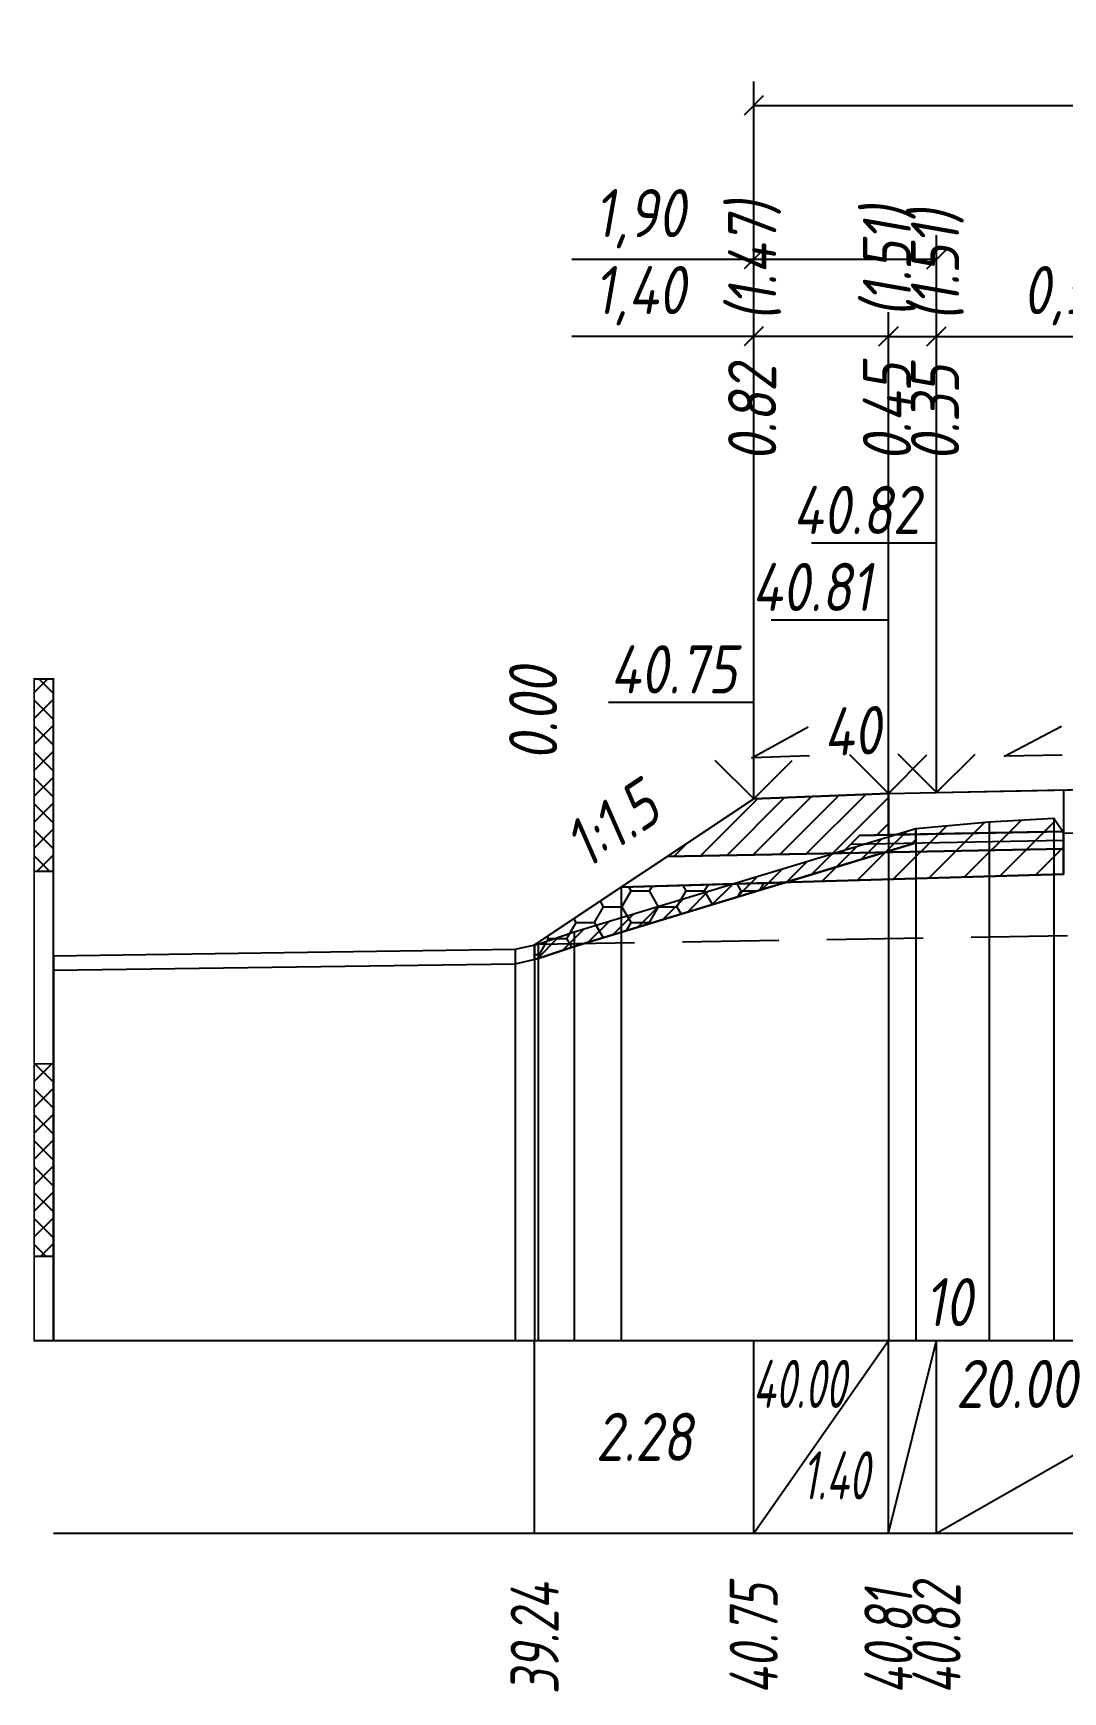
# Model space of a CAD drawing. Extents: x -717 to 1451, y -133302 to 233.
# Drawn here: x 78.9 to 132.4, y -89315.3 to -89229.1 of the extents above; entities that cross this region are included whole.
import ezdxf
from ezdxf.enums import TextEntityAlignment as Align

# ---------------------------------------------------------------- set-up
doc = ezdxf.new("R2010")
doc.units = 0
doc.linetypes.add('штриховая', pattern=[0.75, 0.5, -0.25])
for name, color, linetype in [('Интерполированный поперечник', 2, 'Continuous'), ('Код_514', 1, 'Continuous'), ('Контур_0', 7, 'Continuous'), ('Контур_2521', 7, 'Continuous'), ('Контур_2564', 7, 'Continuous'), ('Контур_2660', 7, 'Continuous'), ('Контур_2665', 7, 'Continuous'), ('Контур_400', 7, 'Continuous'), ('Контур_508', 7, 'Continuous'), ('Контур_512', 7, 'Continuous'), ('Контур_513', 7, 'Continuous'), ('Контур_818', 7, 'Continuous'), ('Красный поперечник', 1, 'Continuous'), ('Линейка абсолютных высот', 7, 'Continuous'), ('Объём_2501', 7, 'Continuous'), ('Объём_2564', 7, 'Continuous'), ('Объём_2650', 7, 'Continuous'), ('Объём_2660', 7, 'Continuous'), ('Объём_2661', 7, 'Continuous'), ('Объём_2665', 7, 'Continuous'), ('Объём_2666', 7, 'Continuous'), ('Объём_2667', 7, 'Continuous'), ('Объём_2668', 7, 'Continuous'), ('Объём_2669', 7, 'Continuous'), ('Объём_2675', 7, 'Continuous'), ('Откосы', 7, 'Continuous'), ('Отметки покрытия', 7, 'Continuous'), ('Рабочие отметки', 7, 'Continuous'), ('Рабочие отметки доп.', 7, 'Continuous'), ('Слои выравнивания', 7, 'Continuous'), ('Таблица', 7, 'Continuous'), ('Уклоны проезжей части', 7, 'Continuous'), ('Черный поперечник', 3, 'Continuous')]:
    doc.layers.add(name, color=color, linetype=linetype)
for name, color, linetype, true_color in [('Контур_2540', 2, 'Continuous', 0xffff00), ('Контур_2560', 2, 'Continuous', 0xffff00), ('Контур_2561', 7, 'Continuous', 0xff8040), ('Контур_2562', 3, 'Continuous', 0x00ff00), ('Контур_2563', 7, 'Continuous', 0xff8000), ('Контур_2570', 7, 'Continuous', 0x80ff00), ('Контур_2736', 4, 'Continuous', 0x00ffff), ('Контур_2737', 4, 'Continuous', 0x00ffff), ('Контур_2738', 4, 'Continuous', 0x00ffff), ('Контур_2739', 4, 'Continuous', 0x00ffff), ('Контур_2741', 4, 'Continuous', 0x00ffff), ('Контур_2742', 4, 'Continuous', 0x00ffff), ('Контур_2743', 4, 'Continuous', 0x00ffff), ('Контур_2744', 7, 'Continuous', 0xa4ffff), ('Контур_2745', 7, 'Continuous', 0xa4ffff), ('Контур_2747', 4, 'Continuous', 0x00ffff), ('Контур_2748', 4, 'Continuous', 0x00ffff), ('Контур_2749', 4, 'Continuous', 0x00ffff), ('Контур_2750', 4, 'Continuous', 0x00ffff), ('Контур_2751', 4, 'Continuous', 0x00ffff), ('Контур_2752', 4, 'Continuous', 0x00ffff), ('Контур_402', 7, 'Continuous', 0xff6464), ('Контур_703', 4, 'Continuous', 0x00ffff), ('Контур_705', 4, 'Continuous', 0x00ffff), ('Контур_707', 4, 'Continuous', 0x00ffff), ('Контур_720', 131, 'Continuous', 0xaaffff), ('Объём_2500', 7, 'Continuous', 0xc0c0c0), ('Объём_2520', 7, 'Continuous', 0x80ffff), ('Объём_2540', 2, 'Continuous', 0xffff00), ('Объём_2560', 2, 'Continuous', 0xffff00), ('Объём_2561', 7, 'Continuous', 0xff8040), ('Объём_2562', 3, 'Continuous', 0x00ff00), ('Объём_2563', 7, 'Continuous', 0xff8000), ('Объём_2570', 7, 'Continuous', 0x80ff00), ('Объём_2600', 7, 'Continuous', 0x808000), ('Объём_2746', 2, 'Continuous', 0xffff00)]:
    doc.layers.add(name, color=color, linetype=linetype, true_color=true_color)
doc.styles.get("Standard").update_dxf_attribs({"font": 'txt', "height": 2.5})
doc.styles.add('М', font='romand.shx', dxfattribs={"width": 0.8, "oblique": 10, "height": 2.5})
doc.dimstyles.new('ISO-25', dxfattribs={"dimtxt": 2.5, "dimasz": 2.5, "dimexe": 1.25, "dimexo": 0.625, "dimtad": 1, "dimtxsty": 'Standard', "dimcen": 2.5, "dimadec": 0, "dimazin": 0, "dimtfac": 1, "dimtmove": 0, "dimatfit": 3, "dimfxl": 1, "dimarcsym": 0})
pattern_1 = [(45.0000013, (0, 0), (-0.67351924, 0.673519211), []), (135.0000003, (0, 0), (-0.673519222, -0.67351923), [])]

# ---------------------------------------------------------------- blocks, each defined once
blk = doc.blocks.new('_Oblique')
at = {"color": 0, "linetype": 'ByBlock', "lineweight": -2}
blk.add_line((-0.5, -0.5), (0.5, 0.5), dxfattribs=at)
blk = doc.blocks.new('*D1748')
at = {"color": 0, "lineweight": -2, "transparency": 16777216}
for p, q in [((116.38, -89268.288), (116.38, -89243.568)), ((123.38, -89268.008), (123.38, -89243.568)), ((116.38, -89244.818), (106.941, -89244.818)), ((123.38, -89244.818), (116.38, -89244.818))]:
    blk.add_line(p, q, dxfattribs=at)
at = {"layer": 'Defpoints', "color": 0, "transparency": 16777216}
for p in [(123.38, -89244.818), (116.38, -89268.913), (123.38, -89268.633)]:
    blk.add_point(p, dxfattribs=at)
at = {"color": 0, "lineweight": -2, "transparency": 16777216, "rotation": 180}
blk.add_blockref('_Oblique', (116.38, -89244.818), dxfattribs=at)
at = {"color": 0, "lineweight": -2, "transparency": 16777216}
blk.add_blockref('_Oblique', (123.38, -89244.818), dxfattribs=at)
at = {"color": 0, "transparency": 16777216, "insert": (110.482, -89242.705), "char_height": 2.5, "width": 8.75, "attachment_point": 5, "style": 'М'}
blk.add_mtext('1,40', dxfattribs=at)
blk = doc.blocks.new('*D1750')
at = {"color": 0, "lineweight": -2, "transparency": 16777216}
for p, q in [((123.38, -89268.008), (123.38, -89243.568)), ((125.88, -89267.958), (125.88, -89243.568)), ((123.38, -89244.818), (125.88, -89244.818)), ((125.88, -89244.818), (136.682, -89244.818))]:
    blk.add_line(p, q, dxfattribs=at)
at = {"layer": 'Defpoints', "color": 0, "transparency": 16777216}
for p in [(125.88, -89244.818), (123.38, -89268.633), (125.88, -89268.583)]:
    blk.add_point(p, dxfattribs=at)
at = {"color": 0, "lineweight": -2, "transparency": 16777216, "rotation": 180}
blk.add_blockref('_Oblique', (123.38, -89244.818), dxfattribs=at)
at = {"color": 0, "lineweight": -2, "transparency": 16777216}
blk.add_blockref('_Oblique', (125.88, -89244.818), dxfattribs=at)
at = {"color": 0, "transparency": 16777216, "insert": (132.92, -89242.705), "char_height": 2.5, "width": 9.16667, "attachment_point": 5, "style": 'М'}
blk.add_mtext('0,50', dxfattribs=at)
blk = doc.blocks.new('*D1753')
at = {"color": 0, "lineweight": -2, "transparency": 16777216}
for p, q in [((116.38, -89268.288), (116.38, -89239.568)), ((125.88, -89267.958), (125.88, -89239.568)), ((116.38, -89240.818), (106.941, -89240.818)), ((125.88, -89240.818), (116.38, -89240.818))]:
    blk.add_line(p, q, dxfattribs=at)
at = {"layer": 'Defpoints', "color": 0, "transparency": 16777216}
for p in [(125.88, -89240.818), (116.38, -89268.913), (125.88, -89268.583)]:
    blk.add_point(p, dxfattribs=at)
at = {"color": 0, "lineweight": -2, "transparency": 16777216, "rotation": 180}
blk.add_blockref('_Oblique', (116.38, -89240.818), dxfattribs=at)
at = {"color": 0, "lineweight": -2, "transparency": 16777216}
blk.add_blockref('_Oblique', (125.88, -89240.818), dxfattribs=at)
at = {"color": 0, "transparency": 16777216, "insert": (110.482, -89238.705), "char_height": 2.5, "width": 8.75, "attachment_point": 5, "style": 'М'}
blk.add_mtext('1,90', dxfattribs=at)
blk = doc.blocks.new('*D1754')
at = {"color": 0, "lineweight": -2, "transparency": 16777216}
for p, q in [((116.38, -89268.288), (116.38, -89231.568)), ((211.88, -89268.288), (211.88, -89231.568)), ((116.38, -89232.818), (211.88, -89232.818))]:
    blk.add_line(p, q, dxfattribs=at)
at = {"layer": 'Defpoints', "color": 0, "transparency": 16777216}
for p in [(211.88, -89232.818), (116.38, -89268.913), (211.88, -89268.913)]:
    blk.add_point(p, dxfattribs=at)
at = {"color": 0, "lineweight": -2, "transparency": 16777216, "rotation": 180}
blk.add_blockref('_Oblique', (116.38, -89232.818), dxfattribs=at)
at = {"color": 0, "lineweight": -2, "transparency": 16777216}
blk.add_blockref('_Oblique', (211.88, -89232.818), dxfattribs=at)
at = {"color": 0, "transparency": 16777216, "insert": (164.13, -89230.705), "char_height": 2.5, "width": 10.41667, "attachment_point": 5, "style": 'М'}
blk.add_mtext('19,10', dxfattribs=at)

msp = doc.modelspace()

# ---------------------------------------------------------------- hatches: boundary and pattern name
at = {"layer": 'Линейка абсолютных высот'}
h = msp.add_hatch(dxfattribs=at)
h.set_pattern_fill('ANSI37', scale=0.3, style=0)
h.set_pattern_definition(pattern_1)
h.paths.add_polyline_path([(80, -89272.62), (80, -89262.62), (79, -89262.62), (79, -89272.62)])
h = msp.add_hatch(dxfattribs=at)
h.set_pattern_fill('ANSI37', scale=0.3, style=0)
h.set_pattern_definition(pattern_1)
h.paths.add_polyline_path([(80, -89292.62), (80, -89282.62), (79, -89282.62), (79, -89292.62)])
at = {"layer": 'Объём_2563'}
h = msp.add_hatch(dxfattribs=at)
h.set_pattern_fill('ANSI31', color=256, scale=0.3)
h.paths.add_polyline_path([(116.38, -89268.851), (123.38, -89268.571), (123.38, -89270.721), (121.88, -89270.751), (120.961, -89271.669), (111.88, -89271.851)])
at = {"layer": 'Объём_2570'}
h = msp.add_hatch(dxfattribs=at)
h.set_pattern_fill('ANSI31', color=256, scale=0.2)
h.paths.add_polyline_path([(124.799, -89271.137), (107.049, -89276.517), (105.184, -89277.146), (105, -89277.187), (105, -89276.437), (105.184, -89276.396), (107.049, -89275.767), (124.799, -89270.387)])
at = {"layer": 'Объём_2600'}
h = msp.add_hatch(dxfattribs=at)
h.set_pattern_fill('ANSI31', color=6, scale=0.4)
h.paths.add_polyline_path([(132.476, -89270.606), (132.476, -89272.755), (118.031, -89273.189), (124.799, -89271.137), (124.799, -89270.387), (128.606, -89270.049), (131.976, -89269.856)])
h = msp.add_hatch(dxfattribs=at)
h.set_pattern_fill('HONEY', color=5, scale=0.3)
h.paths.add_polyline_path([(105, -89276.437), (109.488, -89273.445), (118.031, -89273.189), (107.049, -89276.517), (105.184, -89277.146), (105, -89277.187)])

# ---------------------------------------------------------------- linework, layer by layer
at = {"layer": 'Интерполированный поперечник', "linetype": 'штриховая', "ltscale": 10, "flags": 128}
msp.add_lwpolyline([(105.184, -89276.396), (208.355, -89274.746)], dxfattribs=at)
at = {"layer": 'Код_514'}
for p, q in [((105, -89307), (105, -89297)), ((116.38, -89307), (116.38, -89297)), ((116.38, -89307), (123.38, -89297)), ((123.38, -89307), (123.38, -89297)), ((123.38, -89307), (125.88, -89297)), ((125.88, -89307), (125.88, -89297)), ((125.88, -89307), (143.38, -89297))]:
    msp.add_line(p, q, dxfattribs=at)
at = {"layer": 'Контур_0', "flags": 128}
for points in [[(116.38, -89268.851), (105, -89276.437), (105, -89276.437), (105, -89276.437), (105, -89276.437), (105, -89276.437), (105, -89276.437), (105, -89276.437), (105, -89276.437), (105, -89276.437), (105, -89276.437), (105, -89276.437), (105, -89276.437), (105, -89276.437), (105, -89276.437), (105, -89276.437)], [(116.38, -89268.851), (105, -89276.437), (105, -89276.437), (105, -89276.437), (105, -89276.437), (105, -89276.437), (105, -89276.437), (105, -89276.437), (105, -89276.437), (105, -89276.437), (105, -89276.437), (105, -89276.437), (105, -89276.437), (105, -89276.437), (105, -89276.437), (105, -89276.437), (105, -89276.437), (105, -89276.437), (105, -89276.437), (105, -89276.437), (105, -89276.437), (105, -89276.437), (105, -89276.437), (105, -89276.437), (105, -89276.437), (105, -89276.437), (105, -89276.437), (105, -89276.437), (105, -89276.437), (105, -89276.437)], [(125.88, -89270.671), (123.38, -89270.721), (123.38, -89268.571), (132.476, -89268.389), (132.476, -89270.539), (125.88, -89270.671), (125.88, -89270.671)], [(111.88, -89271.851), (120.961, -89271.669), (121.88, -89270.751), (123.38, -89270.721)], [(121.88, -89270.751), (132.476, -89270.539), (132.476, -89271.439), (120.961, -89271.669), (121.88, -89270.751), (121.88, -89270.751)]]:
    msp.add_lwpolyline(points, dxfattribs=at)
at = {"layer": 'Контур_2521', "color": 250, "flags": 128}
msp.add_lwpolyline([(121.421, -89271.21), (132.476, -89270.989)], dxfattribs=at)
at = {"layer": 'Контур_2540', "flags": 128}
msp.add_lwpolyline([(120.961, -89271.669), (132.476, -89271.439), (132.476, -89272.755), (109.488, -89273.445), (111.88, -89271.851), (120.961, -89271.669), (120.961, -89271.669)], dxfattribs=at)
at = {"layer": 'Контур_2560', "flags": 128}
msp.add_lwpolyline([(116.38, -89268.851), (116.38, -89268.851), (116.38, -89268.851), (123.38, -89268.571)], dxfattribs=at)
at = {"layer": 'Контур_2561', "flags": 128}
msp.add_lwpolyline([(123.38, -89268.571), (123.38, -89268.571), (116.38, -89268.851), (116.38, -89268.851), (123.38, -89268.571)], dxfattribs=at)
at = {"layer": 'Контур_2562', "flags": 128}
msp.add_lwpolyline([(116.38, -89268.851), (116.38, -89268.851), (116.38, -89268.851), (116.38, -89268.851), (116.38, -89268.851)], dxfattribs=at)
at = {"layer": 'Контур_2563', "flags": 128}
msp.add_lwpolyline([(116.38, -89268.851), (123.38, -89268.571), (123.38, -89270.721), (121.88, -89270.751), (120.961, -89271.669), (111.88, -89271.851), (116.38, -89268.851), (116.38, -89268.851)], dxfattribs=at)
at = {"layer": 'Контур_2564', "flags": 128}
msp.add_lwpolyline([(116.38, -89268.851), (123.38, -89268.571)], dxfattribs=at)
at = {"layer": 'Контур_2570', "flags": 128}
msp.add_lwpolyline([(80, -89277.75), (103.987, -89277.415), (105.184, -89277.146), (105.184, -89277.146), (107.049, -89276.517), (124.799, -89271.137), (124.799, -89270.387), (128.606, -89270.049), (131.976, -89269.856), (132.476, -89270.606)], dxfattribs=at)
at = {"layer": 'Контур_2660', "flags": 128}
msp.add_lwpolyline([(109.488, -89273.445), (132.476, -89272.755)], dxfattribs=at)
at = {"layer": 'Контур_2665', "flags": 128}
msp.add_lwpolyline([(116.38, -89268.851), (116.38, -89268.851)], dxfattribs=at)
at = {"layer": 'Контур_2736', "flags": 128}
msp.add_lwpolyline([(116.38, -89268.851), (105, -89276.437)], dxfattribs=at)
at = {"layer": 'Контур_2737', "flags": 128}
msp.add_lwpolyline([(105, -89276.437), (105, -89276.437)], dxfattribs=at)
at = {"layer": 'Контур_2738', "flags": 128}
msp.add_lwpolyline([(105, -89276.437), (105, -89276.437)], dxfattribs=at)
at = {"layer": 'Контур_2739', "flags": 128}
msp.add_lwpolyline([(105, -89276.437), (105, -89276.437)], dxfattribs=at)
at = {"layer": 'Контур_2741', "flags": 128}
msp.add_lwpolyline([(105, -89276.437), (105, -89276.437)], dxfattribs=at)
at = {"layer": 'Контур_2742', "flags": 128}
msp.add_lwpolyline([(105, -89276.437), (105, -89276.437)], dxfattribs=at)
at = {"layer": 'Контур_2743', "flags": 128}
msp.add_lwpolyline([(105, -89276.437), (105, -89276.437)], dxfattribs=at)
at = {"layer": 'Контур_2744', "flags": 128}
msp.add_lwpolyline([(105, -89276.437), (105, -89276.437)], dxfattribs=at)
msp.add_lwpolyline([(105, -89276.437), (105, -89276.437)], dxfattribs=at)
msp.add_lwpolyline([(105, -89276.437), (105, -89276.437)], dxfattribs=at)
msp.add_lwpolyline([(105, -89276.437), (105, -89276.437)], dxfattribs=at)
msp.add_lwpolyline([(105, -89276.437), (105, -89276.437)], dxfattribs=at)
msp.add_lwpolyline([(105, -89276.437), (105, -89276.437)], dxfattribs=at)
at = {"layer": 'Контур_2745', "flags": 128}
msp.add_lwpolyline([(105, -89276.437), (105, -89276.437)], dxfattribs=at)
msp.add_lwpolyline([(105, -89276.437), (105, -89276.437)], dxfattribs=at)
msp.add_lwpolyline([(105, -89276.437), (105, -89276.437)], dxfattribs=at)
msp.add_lwpolyline([(105, -89276.437), (105, -89276.437)], dxfattribs=at)
msp.add_lwpolyline([(105, -89276.437), (105, -89276.437)], dxfattribs=at)
msp.add_lwpolyline([(105, -89276.437), (105, -89276.437)], dxfattribs=at)
at = {"layer": 'Контур_2747', "flags": 128}
msp.add_lwpolyline([(105, -89276.437), (105, -89276.437)], dxfattribs=at)
at = {"layer": 'Контур_2748', "flags": 128}
msp.add_lwpolyline([(105, -89276.437), (105, -89276.437)], dxfattribs=at)
at = {"layer": 'Контур_2749', "flags": 128}
msp.add_lwpolyline([(105, -89276.437), (105, -89276.437)], dxfattribs=at)
at = {"layer": 'Контур_2750', "flags": 128}
msp.add_lwpolyline([(105, -89276.437), (105, -89276.437)], dxfattribs=at)
at = {"layer": 'Контур_2751', "flags": 128}
msp.add_lwpolyline([(105, -89276.437), (105, -89276.437)], dxfattribs=at)
at = {"layer": 'Контур_2752', "flags": 128}
msp.add_lwpolyline([(105, -89276.437), (105, -89276.437)], dxfattribs=at)
at = {"layer": 'Контур_400', "flags": 128}
msp.add_lwpolyline([(123.38, -89268.571), (125.88, -89268.521), (125.88, -89268.521), (125.88, -89268.521), (125.88, -89268.521), (125.88, -89268.521), (125.88, -89268.521), (143.38, -89268.171), (164.13, -89267.756)], dxfattribs=at)
at = {"layer": 'Контур_402', "flags": 128}
msp.add_lwpolyline([(109.488, -89273.445), (132.476, -89272.755), (132.476, -89270.639), (162.989, -89270.029), (164.13, -89270.056), (177.203, -89270.369), (190.783, -89270.676), (190.783, -89272.605), (216.925, -89273.39)], dxfattribs=at)
at = {"layer": 'Контур_508', "flags": 128}
msp.add_lwpolyline([(105, -89276.437), (109.488, -89273.445), (132.476, -89272.755), (132.476, -89270.639), (162.989, -89270.029), (164.13, -89270.056), (177.203, -89270.369), (190.783, -89270.676), (190.783, -89272.605), (216.925, -89273.39), (216.925, -89273.416), (220.372, -89275.714), (220.675, -89275.714), (222.675, -89275.714), (222.978, -89275.714), (226.425, -89273.416), (226.425, -89272.214), (228.616, -89270.753)], dxfattribs=at)
at = {"layer": 'Контур_512', "flags": 128}
msp.add_lwpolyline([(105, -89276.437), (109.488, -89273.445), (132.476, -89272.755)], dxfattribs=at)
at = {"layer": 'Контур_513', "flags": 128}
msp.add_lwpolyline([(105, -89276.437), (109.488, -89273.445), (132.476, -89272.755), (132.476, -89270.639), (162.989, -89270.029), (164.13, -89270.056), (177.203, -89270.369), (190.783, -89270.676), (190.783, -89272.605), (216.925, -89273.39), (216.925, -89273.416), (220.372, -89275.714), (220.675, -89275.714), (222.675, -89275.714), (222.978, -89275.714), (226.425, -89273.416), (226.425, -89272.214), (228.616, -89270.753)], dxfattribs=at)
at = {"layer": 'Контур_703', "flags": 128}
for points in [[(116.38, -89268.851), (105, -89276.437)], [(105, -89276.437), (105, -89276.437)]]:
    msp.add_lwpolyline(points, dxfattribs=at)
at = {"layer": 'Контур_705', "flags": 128}
msp.add_lwpolyline([(105, -89276.437), (105, -89276.437)], dxfattribs=at)
at = {"layer": 'Контур_707', "flags": 128}
msp.add_lwpolyline([(105, -89276.437), (105, -89276.437)], dxfattribs=at)
at = {"layer": 'Контур_720', "flags": 128}
msp.add_lwpolyline([(105, -89276.437), (105, -89276.437)], dxfattribs=at)
at = {"layer": 'Контур_818', "flags": 128}
msp.add_lwpolyline([(105, -89277.187), (105.184, -89277.146), (105.184, -89277.146), (107.049, -89276.517), (124.799, -89271.137), (124.799, -89270.387), (128.606, -89270.049), (131.976, -89269.856), (132.476, -89270.606)], dxfattribs=at)
at = {"layer": 'Красный поперечник'}
for p, q in [((125.88, -89268.521), (143.38, -89268.171)), ((105, -89276.437), (116.38, -89268.851)), ((116.38, -89268.851), (123.38, -89268.571)), ((123.38, -89268.571), (125.88, -89268.521)), ((109.488, -89273.445), (109.488, -89297)), ((105, -89276.437), (105, -89297))]:
    msp.add_line(p, q, dxfattribs=at)
at = {"layer": 'Линейка абсолютных высот', "color": 7, "const_width": 0.1, "flags": 128}
for points in [[(80, -89272.62), (80, -89262.62), (79, -89262.62), (79, -89272.62), (80, -89272.62)], [(80, -89282.62), (80, -89272.62), (79, -89272.62), (79, -89282.62), (80, -89282.62)], [(80, -89292.62), (80, -89282.62), (79, -89282.62), (79, -89292.62), (80, -89292.62)], [(80, -89297), (80, -89292.62), (79, -89292.62), (79, -89297), (80, -89297)]]:
    msp.add_lwpolyline(points, dxfattribs=at)
at = {"layer": 'Объём_2500', "flags": 128}
msp.add_lwpolyline([(125.88, -89270.671), (123.38, -89270.721), (123.38, -89268.571), (132.476, -89268.389), (132.476, -89270.539), (125.88, -89270.671), (125.88, -89270.671)], dxfattribs=at)
at = {"layer": 'Объём_2501', "flags": 128}
msp.add_lwpolyline([(123.38, -89268.571), (125.88, -89268.521), (125.88, -89268.521), (125.88, -89268.521), (125.88, -89268.521), (125.88, -89268.521), (125.88, -89268.521), (143.38, -89268.171), (164.13, -89267.756)], dxfattribs=at)
at = {"layer": 'Объём_2520', "color": 250, "flags": 128}
msp.add_lwpolyline([(121.88, -89270.751), (132.476, -89270.539), (132.476, -89271.439), (120.961, -89271.669), (121.88, -89270.751), (121.88, -89270.751)], dxfattribs=at)
at = {"layer": 'Объём_2540', "flags": 128}
msp.add_lwpolyline([(120.961, -89271.669), (132.476, -89271.439), (132.476, -89272.755), (109.488, -89273.445), (111.88, -89271.851), (120.961, -89271.669), (120.961, -89271.669)], dxfattribs=at)
at = {"layer": 'Объём_2560', "flags": 128}
msp.add_lwpolyline([(116.38, -89268.851), (116.38, -89268.851), (116.38, -89268.851), (123.38, -89268.571)], dxfattribs=at)
at = {"layer": 'Объём_2561', "flags": 128}
msp.add_lwpolyline([(123.38, -89268.571), (123.38, -89268.571), (116.38, -89268.851), (116.38, -89268.851), (123.38, -89268.571)], dxfattribs=at)
at = {"layer": 'Объём_2562', "flags": 128}
msp.add_lwpolyline([(116.38, -89268.851), (116.38, -89268.851), (116.38, -89268.851), (116.38, -89268.851), (116.38, -89268.851)], dxfattribs=at)
at = {"layer": 'Объём_2563', "color": 250, "flags": 128}
msp.add_lwpolyline([(116.38, -89268.851), (123.38, -89268.571), (123.38, -89270.721), (121.88, -89270.751), (120.961, -89271.669), (111.88, -89271.851), (116.38, -89268.851), (116.38, -89268.851)], dxfattribs=at)
at = {"layer": 'Объём_2564', "flags": 128}
msp.add_lwpolyline([(116.38, -89268.851), (123.38, -89268.571)], dxfattribs=at)
at = {"layer": 'Объём_2570', "flags": 128}
msp.add_lwpolyline([(124.799, -89271.137), (107.049, -89276.517), (105.184, -89277.146), (105, -89277.187), (105, -89276.437), (105.184, -89276.396), (107.049, -89275.767), (124.799, -89270.387), (124.799, -89271.137), (124.799, -89271.137)], dxfattribs=at)
at = {"layer": 'Объём_2600', "color": 5, "flags": 128}
msp.add_lwpolyline([(105, -89276.437), (109.488, -89273.445), (118.031, -89273.189), (107.049, -89276.517), (105.184, -89277.146), (105, -89277.187), (105, -89276.437), (105, -89276.437)], dxfattribs=at)
at = {"layer": 'Объём_2650', "color": 6, "flags": 128}
msp.add_lwpolyline([(132.476, -89270.606), (132.476, -89272.755), (118.031, -89273.189), (124.799, -89271.137), (124.799, -89270.387), (128.606, -89270.049), (131.976, -89269.856), (132.476, -89270.606), (132.476, -89270.606)], dxfattribs=at)
at = {"layer": 'Объём_2660', "flags": 128}
msp.add_lwpolyline([(109.488, -89273.445), (132.476, -89272.755)], dxfattribs=at)
at = {"layer": 'Объём_2661', "flags": 128}
msp.add_lwpolyline([(116.38, -89268.851), (105, -89276.437)], dxfattribs=at)
at = {"layer": 'Объём_2665', "flags": 128}
msp.add_lwpolyline([(116.38, -89268.851), (116.38, -89268.851)], dxfattribs=at)
at = {"layer": 'Объём_2666', "flags": 128}
msp.add_lwpolyline([(116.38, -89268.851), (105, -89276.437)], dxfattribs=at)
at = {"layer": 'Объём_2667', "flags": 128}
msp.add_lwpolyline([(105, -89276.437), (105, -89276.437)], dxfattribs=at)
msp.add_lwpolyline([(105, -89276.437), (105, -89276.437)], dxfattribs=at)
at = {"layer": 'Объём_2668', "flags": 128}
msp.add_lwpolyline([(105, -89276.437), (105, -89276.437)], dxfattribs=at)
msp.add_lwpolyline([(105, -89276.437), (105, -89276.437)], dxfattribs=at)
at = {"layer": 'Объём_2669', "flags": 128}
msp.add_lwpolyline([(105, -89276.437), (105, -89276.437)], dxfattribs=at)
msp.add_lwpolyline([(105, -89276.437), (105, -89276.437)], dxfattribs=at)
at = {"layer": 'Объём_2675', "flags": 128}
msp.add_lwpolyline([(105, -89276.437), (105, -89276.437)], dxfattribs=at)
msp.add_lwpolyline([(105, -89276.437), (105, -89276.437)], dxfattribs=at)
msp.add_lwpolyline([(105, -89276.437), (105, -89276.437)], dxfattribs=at)
msp.add_lwpolyline([(105, -89276.437), (105, -89276.437)], dxfattribs=at)
msp.add_lwpolyline([(105, -89276.437), (105, -89276.437)], dxfattribs=at)
msp.add_lwpolyline([(105, -89276.437), (105, -89276.437)], dxfattribs=at)
msp.add_lwpolyline([(105, -89276.437), (105, -89276.437)], dxfattribs=at)
msp.add_lwpolyline([(105, -89276.437), (105, -89276.437)], dxfattribs=at)
msp.add_lwpolyline([(105, -89276.437), (105, -89276.437)], dxfattribs=at)
msp.add_lwpolyline([(105, -89276.437), (105, -89276.437)], dxfattribs=at)
msp.add_lwpolyline([(105, -89276.437), (105, -89276.437)], dxfattribs=at)
msp.add_lwpolyline([(105, -89276.437), (105, -89276.437)], dxfattribs=at)
at = {"layer": 'Объём_2746', "flags": 128}
msp.add_lwpolyline([(124.799, -89271.137), (124.799, -89270.387), (128.606, -89270.049), (131.976, -89269.856), (132.476, -89270.606), (132.476, -89272.755), (118.031, -89273.189), (124.799, -89271.137), (124.799, -89271.137)], dxfattribs=at)
at = {"layer": 'Откосы', "color": 1, "flags": 128}
for points in [[(119.275, -89266.608), (116.277, -89266.727), (119.215, -89265.109)], [(132.404, -89266.579), (129.405, -89266.639), (132.374, -89265.079)]]:
    msp.add_lwpolyline(points, dxfattribs=at)
at = {"layer": 'Отметки покрытия', "color": 1}
for p, q in [((125.88, -89255.571), (119.38, -89255.571)), ((125.88, -89268.521), (125.88, -89255.571)), ((123.38, -89259.571), (117.28, -89259.571)), ((123.38, -89268.571), (123.38, -89259.571)), ((116.38, -89263.851), (108.83, -89263.851)), ((116.38, -89268.851), (116.38, -89263.851)), ((116.38, -89268.851), (114.38, -89266.851)), ((116.38, -89268.851), (118.38, -89266.851)), ((123.38, -89268.571), (121.38, -89266.571)), ((123.38, -89268.571), (125.38, -89266.571)), ((125.88, -89268.521), (123.88, -89266.521)), ((125.88, -89268.521), (127.88, -89266.521))]:
    msp.add_line(p, q, dxfattribs=at)
at = {"layer": 'Слои выравнивания'}
msp.add_line((123.38, -89268.571), (123.38, -89297), dxfattribs=at)
at = {"layer": 'Таблица'}
for p, q in [((80, -89297), (253.616, -89297)), ((80, -89307), (253.616, -89307))]:
    msp.add_line(p, q, dxfattribs=at)
at = {"layer": 'Черный поперечник', "color": 7}
for p, q in [((131.976, -89269.856), (131.976, -89297)), ((124.799, -89270.387), (124.799, -89297)), ((128.606, -89270.049), (128.606, -89297)), ((107.049, -89275.767), (107.049, -89297)), ((103.987, -89276.665), (103.987, -89297)), ((105.184, -89276.396), (105.184, -89297)), ((80, -89277), (80, -89297))]:
    msp.add_line(p, q, dxfattribs=at)
at = {"layer": 'Черный поперечник', "flags": 128}
msp.add_lwpolyline([(80, -89277), (103.987, -89276.665), (105.184, -89276.396), (107.049, -89275.767), (124.799, -89270.387), (128.606, -89270.049), (131.976, -89269.856), (132.476, -89270.606)], dxfattribs=at)

# ---------------------------------------------------------------- texts
at = {"layer": 'Код_514', "style": 'М', "oblique": 10}
for s, width, p in [('40.00', 0.6, (116.327, -89298)), ('20.00', 0.8, (126.88, -89298))]:
    msp.add_text(s, height=2.5, dxfattribs=dict(at, width=width)).set_placement(p, align=Align.TOP_LEFT)
at = {"layer": 'Код_514', "style": 'М', "oblique": 10, "width": 0.8}
msp.add_text('2.28', height=2.5, dxfattribs=at).set_placement((110.69, -89302), align=Align.MIDDLE_CENTER)
at = {"layer": 'Код_514', "style": 'М', "oblique": 10, "width": 0.6}
msp.add_text('1.40', height=2.5, dxfattribs=at).set_placement((122.38, -89306), align=Align.BOTTOM_RIGHT)
at = {"layer": 'Код_514', "style": 'М', "oblique": 10, "width": 0.7}
for s, p in [('39.24', (105, -89315.382)), ('40.75', (116.38, -89315.382)), ('40.82', (125.88, -89315.382)), ('40.81', (123.38, -89315.382))]:
    msp.add_text(s, height=2.5, rotation=90, dxfattribs=at).set_placement(p, align=Align.MIDDLE_LEFT)
at = {"layer": 'Отметки покрытия', "color": 1, "style": 'М', "oblique": 10, "width": 0.8}
for s, p in [('40.82', (125.021, -89255.84)), ('40.81', (122.521, -89259.84)), ('40.75', (115.521, -89264.12))]:
    msp.add_text(s, height=2.5, dxfattribs=at).set_placement(p, align=Align.BOTTOM_RIGHT)
at = {"layer": 'Рабочие отметки', "color": 1, "style": 'М', "oblique": 10, "width": 0.8}
for s, p in [('0.82', (116.302, -89251.321)), ('0.45', (123.302, -89251.321)), ('0.35', (125.802, -89251.321)), ('0.00', (104.922, -89266.868))]:
    msp.add_text(s, height=2.5, rotation=90, dxfattribs=at).set_placement(p, align=Align.MIDDLE_LEFT)
at = {"layer": 'Рабочие отметки доп.', "color": 1, "style": 'М', "oblique": 10, "width": 0.8}
for s, p in [('(1.47)', (116.302, -89244.021)), ('(1.51)', (123.302, -89243.821)), ('(1.51)', (125.802, -89244.021))]:
    msp.add_text(s, height=2.5, rotation=90, dxfattribs=at).set_placement(p, align=Align.MIDDLE_LEFT)
at = {"layer": 'Слои выравнивания', "style": 'М', "oblique": 10, "width": 0.8}
msp.add_text('10', height=2.5, dxfattribs=at).set_placement((126.517, -89297), align=Align.BOTTOM_CENTER)
at = {"layer": 'Уклоны проезжей части', "color": 1, "style": 'М', "oblique": 10, "width": 0.8}
for s, rotation, p in [('40', 2.29061, (121.579, -89267.324)), ('1:1.5', 33.69007, (110.135, -89271.812))]:
    msp.add_text(s, height=2.5, rotation=rotation, dxfattribs=at).set_placement(p, align=Align.BOTTOM_CENTER)

# ---------------------------------------------------------------- dimensions: what is measured, and where the dimension line sits
at = {"color": 5}
dim = msp.add_linear_dim(base=(211.88, -89232.818), p1=(116.38, -89268.913), p2=(211.88, -89268.913), angle=180, dimstyle='ISO-25', override={"dimasz": 1, "dimlfac": 0.2, "dimzin": 0, "dimtxsty": 'М', "dimblk1": 'Oblique', "dimblk2": 'Oblique', "dimsah": 1}, dxfattribs=at)
dim.commit()
dim.dimension.update_dxf_attribs({"geometry": '*D1754', "text_midpoint": (164.13, -89230.705)})
for base, p1, p2, picture, middle in [((125.88, -89240.818), (116.38, -89268.913), (125.88, -89268.583), '*D1753', (110.482, -89240.818)), ((123.38, -89244.818), (116.38, -89268.913), (123.38, -89268.633), '*D1748', (110.482, -89244.818)), ((125.88, -89244.818), (123.38, -89268.633), (125.88, -89268.583), '*D1750', (132.92, -89244.818))]:
    dim = msp.add_linear_dim(base=base, p1=p1, p2=p2, angle=180, dimstyle='ISO-25', override={"dimasz": 1, "dimlfac": 0.2, "dimzin": 0, "dimtxsty": 'М', "dimblk1": 'Oblique', "dimblk2": 'Oblique', "dimsah": 1}, dxfattribs=at)
    dim.commit()
    dim.dimension.update_dxf_attribs({"geometry": picture, "text_midpoint": middle, "dimtype": 160})

doc.saveas('drawing.dxf')
